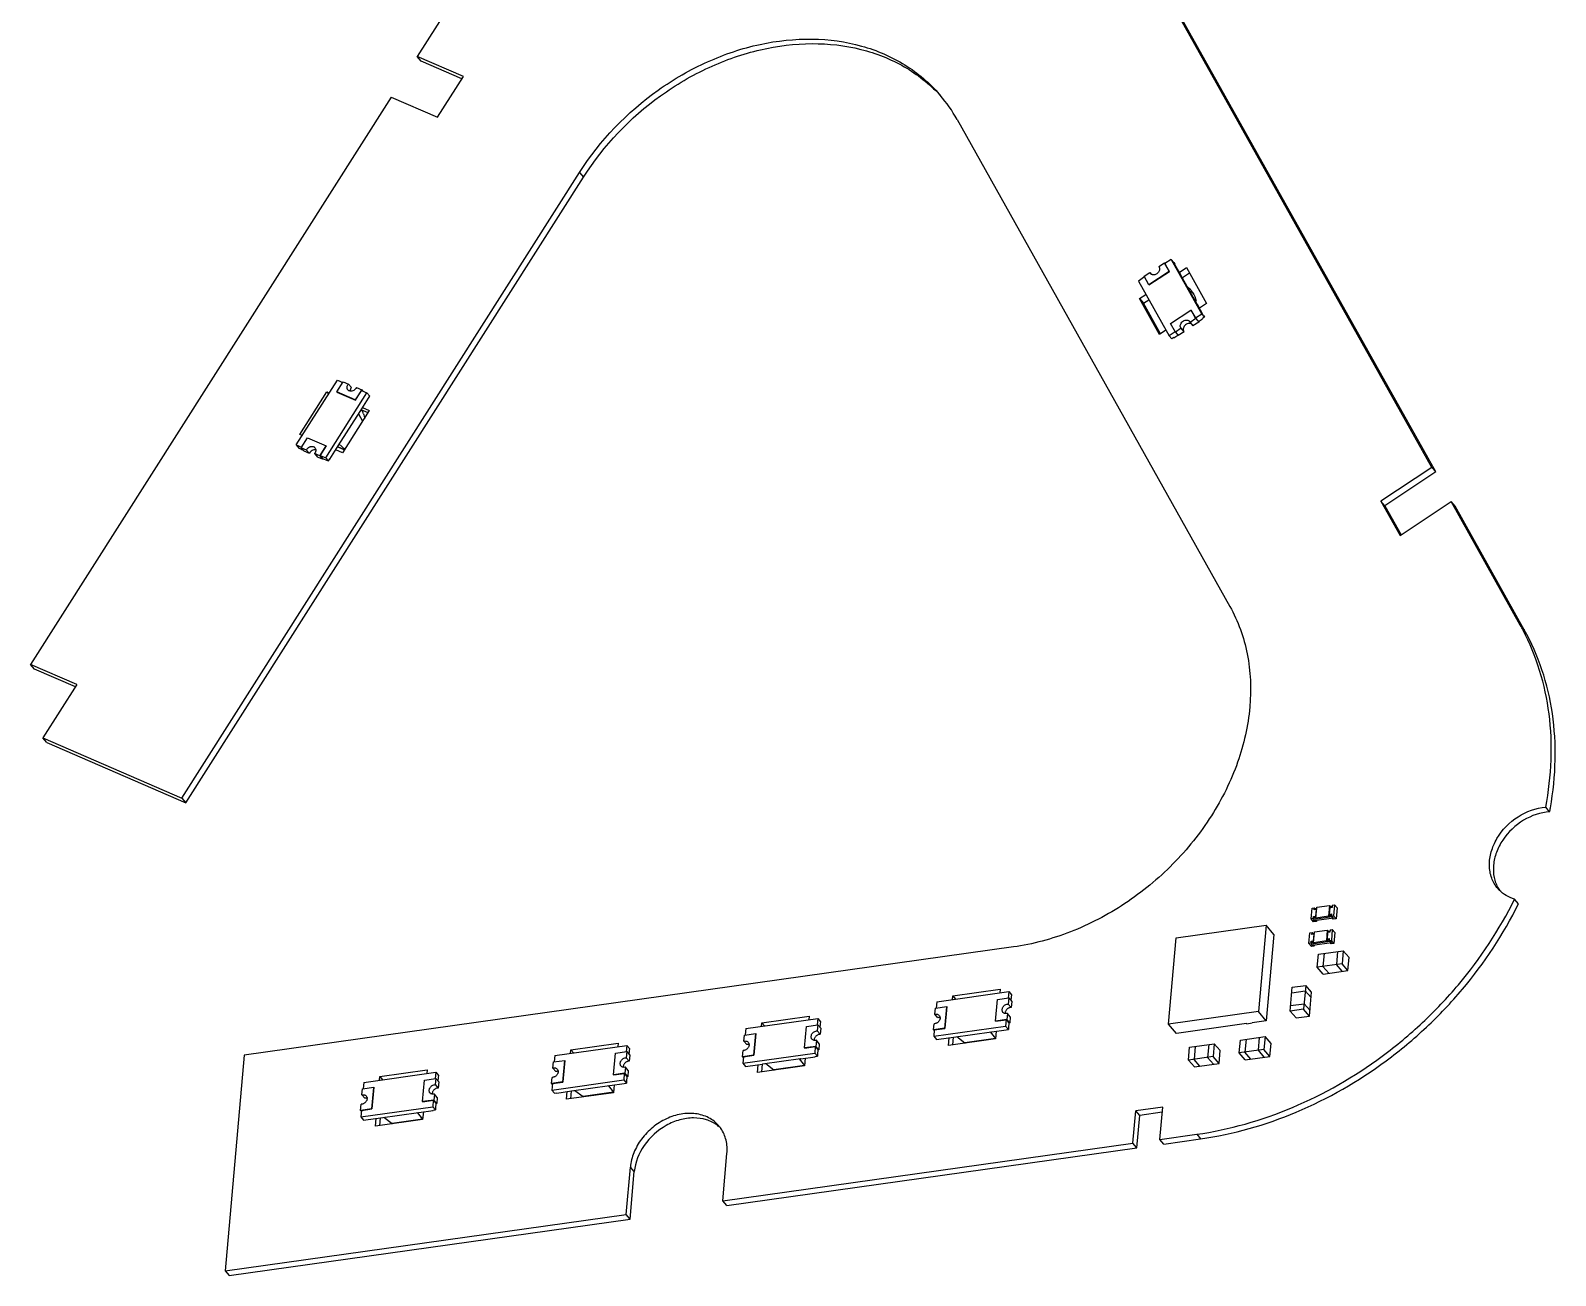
# Model space of a CAD drawing. Header units: millimetres. Extents: x 0 to 594, y 0 to 420.
# Drawn here: x 467.4 to 529.4, y 263.7 to 314.3 of the extents above; entities that cross this region are included whole.
import ezdxf

# ---------------------------------------------------------------- set-up
doc = ezdxf.new("R2010")
doc.units = ezdxf.units.MM
doc.header["$LTSCALE"] = 32.67
doc.layers.get('0').update_dxf_attribs({"linetype": 'CONTINUOUS'})
doc.layers.add('02___PRT_ALL_AXES', color=7, linetype='CONTINUOUS')

msp = doc.modelspace()

# ---------------------------------------------------------------- linework, layer by layer
at = {"color": 7, "linetype": 'CONTINUOUS'}
for p, q in [((489.206, 322.799), (483.109, 313.211)), ((524.356, 296.512), (513.451, 315.977)), ((524.516, 296.326), (513.611, 315.792)), ((483.269, 313.025), (483.109, 313.211)), ((484.989, 312.393), (483.109, 313.211)), ((484.932, 312.302), (483.269, 313.025)), ((483.942, 310.745), (484.989, 312.393)), ((482.062, 311.563), (467.397, 288.502)), ((482.062, 311.563), (483.942, 310.745)), ((505.057, 310.654), (516.144, 290.864)), ((473.545, 283.071), (489.714, 308.496)), ((473.705, 282.885), (489.874, 308.311)), ((489.714, 308.496), (489.874, 308.311)), ((513.753, 304.966), (513.504, 304.801)), ((513.753, 304.966), (513.865, 304.836)), ((513.753, 304.966), (514.999, 302.741)), ((512.658, 304.277), (512.892, 304.432)), ((513.683, 304.479), (512.853, 303.929)), ((512.857, 303.925), (513.687, 304.474)), ((512.892, 304.432), (512.957, 304.357)), ((513.254, 304.671), (513.488, 304.826)), ((513.488, 304.826), (513.508, 304.804)), ((513.488, 304.826), (513.683, 304.479)), ((513.687, 304.474), (513.504, 304.801)), ((513.683, 304.479), (513.687, 304.474)), ((513.865, 304.836), (513.904, 304.767)), ((513.908, 304.762), (513.904, 304.767)), ((514.161, 304.31), (513.908, 304.762)), ((514.08, 304.432), (514.382, 304.631)), ((514.214, 304.229), (514.501, 304.419)), ((514.382, 304.631), (515.195, 303.176)), ((512.673, 304.251), (512.425, 304.086)), ((512.425, 304.086), (513.671, 301.862)), ((512.853, 303.929), (512.658, 304.277)), ((512.853, 303.929), (512.857, 303.925)), ((514.157, 304.315), (514.161, 304.31)), ((514.157, 304.315), (514.819, 303.133)), ((514.161, 304.31), (514.16, 304.309)), ((512.473, 303.37), (512.731, 303.54)), ((512.473, 303.37), (512.633, 303.184)), ((513.286, 301.914), (512.473, 303.37)), ((512.633, 303.184), (512.85, 303.328)), ((513.329, 301.938), (512.633, 303.184)), ((514.819, 303.133), (514.823, 303.128)), ((515.076, 302.676), (514.823, 303.128)), ((515.195, 303.176), (514.914, 302.99)), ((513.733, 302.358), (514.563, 302.908)), ((514.758, 302.56), (514.524, 302.405)), ((514.563, 302.908), (514.567, 302.903)), ((514.563, 302.908), (514.758, 302.56)), ((514.75, 302.576), (514.567, 302.903)), ((514.999, 302.741), (514.75, 302.576)), ((514.75, 302.576), (514.866, 302.442)), ((514.758, 302.56), (514.878, 302.421)), ((514.866, 302.442), (515.032, 302.552)), ((514.999, 302.741), (515.111, 302.611)), ((515.111, 302.611), (515.028, 302.557)), ((515.032, 302.552), (515.028, 302.557)), ((515.072, 302.681), (515.076, 302.676)), ((515.072, 302.681), (515.111, 302.611)), ((513.546, 302.086), (513.286, 301.914)), ((513.919, 302.026), (513.671, 301.862)), ((513.671, 301.862), (513.783, 301.732)), ((513.928, 302.01), (513.733, 302.358)), ((513.87, 301.782), (514.032, 301.89)), ((514.162, 302.165), (513.928, 302.01)), ((513.928, 302.01), (514.048, 301.871)), ((514.282, 302.026), (514.048, 301.871)), ((514.282, 302.026), (514.162, 302.165)), ((514.524, 302.405), (514.644, 302.266)), ((514.878, 302.421), (514.644, 302.266)), ((514.866, 302.442), (514.878, 302.421)), ((513.866, 301.787), (513.783, 301.732)), ((513.866, 301.787), (513.87, 301.782)), ((478.193, 297.426), (479.869, 300.062)), ((479.869, 300.062), (480.089, 299.966)), ((478.342, 297.854), (479.436, 299.578)), ((479.396, 296.902), (481.072, 299.538)), ((479.436, 299.578), (479.534, 299.535)), ((479.436, 299.578), (479.508, 299.494)), ((479.844, 299.581), (480.106, 299.993)), ((480.596, 299.254), (479.844, 299.581)), ((479.844, 299.581), (479.848, 299.576)), ((479.848, 299.576), (480.6, 299.249)), ((480.106, 299.993), (480.318, 299.901)), ((480.318, 299.901), (480.438, 299.762)), ((480.858, 299.666), (480.596, 299.254)), ((480.6, 299.249), (480.846, 299.636)), ((480.646, 299.758), (480.858, 299.666)), ((480.846, 299.636), (481.072, 299.538)), ((480.858, 299.666), (480.906, 299.61)), ((481.072, 299.538), (481.184, 299.408)), ((481.132, 299.326), (481.184, 299.408)), ((479.901, 297.39), (480.791, 298.791)), ((481.167, 298.828), (480.073, 297.104)), ((480.596, 299.254), (480.6, 299.249)), ((480.795, 298.786), (480.79, 298.788)), ((480.791, 298.791), (480.795, 298.786)), ((480.795, 298.786), (481.136, 299.321)), ((480.828, 298.859), (481.109, 298.737)), ((480.897, 298.945), (481.167, 298.828)), ((481.136, 299.321), (481.132, 299.326)), ((480.724, 298.685), (480.891, 298.392)), ((478.438, 297.812), (478.342, 297.854)), ((478.399, 297.308), (478.661, 297.72)), ((478.661, 297.72), (479.413, 297.392)), ((478.193, 297.426), (478.305, 297.296)), ((478.193, 297.426), (478.413, 297.33)), ((478.305, 297.296), (478.38, 297.264)), ((478.38, 297.264), (478.384, 297.259)), ((478.384, 297.259), (478.475, 297.219)), ((478.399, 297.308), (478.519, 297.169)), ((478.611, 297.215), (478.399, 297.308)), ((478.731, 297.077), (478.519, 297.169)), ((478.731, 297.077), (478.611, 297.215)), ((478.939, 297.073), (479.059, 296.934)), ((479.151, 296.981), (478.939, 297.073)), ((479.271, 296.842), (479.059, 296.934)), ((479.413, 297.392), (479.151, 296.981)), ((479.151, 296.981), (479.271, 296.842)), ((479.17, 297.001), (479.417, 297.388)), ((479.286, 296.866), (479.17, 297.001)), ((479.17, 297.001), (479.396, 296.902)), ((479.396, 296.902), (479.508, 296.773)), ((479.413, 297.392), (479.417, 297.388)), ((479.564, 296.85), (479.905, 297.386)), ((480.073, 297.104), (479.801, 297.222)), ((479.882, 297.35), (480.154, 297.232)), ((480.155, 297.233), (479.883, 297.351)), ((479.901, 297.39), (479.905, 297.386)), ((479.946, 297.461), (480.166, 297.25)), ((479.286, 296.866), (479.271, 296.842)), ((479.286, 296.866), (479.437, 296.801)), ((479.437, 296.801), (479.433, 296.805)), ((479.433, 296.805), (479.508, 296.773)), ((479.508, 296.773), (479.56, 296.855)), ((479.56, 296.855), (479.564, 296.85)), ((524.356, 296.512), (522.282, 295.137)), ((524.516, 296.326), (522.442, 294.952)), ((524.516, 296.326), (524.356, 296.512)), ((522.442, 294.952), (522.282, 295.137)), ((522.282, 295.137), (523.061, 293.747)), ((523.061, 293.747), (525.135, 295.121)), ((525.295, 294.936), (525.135, 295.121)), ((527.949, 290.099), (525.135, 295.121)), ((522.442, 294.952), (523.104, 293.771)), ((528.109, 289.914), (525.295, 294.936)), ((527.949, 290.099), (528.109, 289.914)), ((467.557, 288.317), (467.397, 288.502)), ((469.277, 287.684), (467.397, 288.502)), ((469.22, 287.593), (467.557, 288.317)), ((469.277, 287.684), (467.899, 285.517)), ((467.899, 285.517), (473.545, 283.071)), ((468.059, 285.332), (467.899, 285.517)), ((468.059, 285.332), (473.705, 282.885)), ((473.545, 283.071), (473.705, 282.885)), ((529.141, 282.519), (528.981, 282.704)), ((527.875, 278.782), (527.715, 278.967)), ((519.445, 278.165), (519.484, 278.605)), ((519.484, 278.605), (519.575, 278.618)), ((519.567, 278.53), (519.575, 278.618)), ((519.659, 278.543), (519.567, 278.53)), ((519.575, 278.618), (519.605, 278.583)), ((519.601, 278.535), (519.605, 278.583)), ((519.605, 278.582), (519.672, 278.591)), ((519.635, 278.278), (519.659, 278.543)), ((519.637, 278.201), (519.676, 278.638)), ((519.659, 278.543), (519.667, 278.533)), ((519.676, 278.638), (520.193, 278.71)), ((520.193, 278.71), (520.154, 278.274)), ((520.206, 278.62), (520.183, 278.355)), ((520.183, 278.355), (520.274, 278.368)), ((520.183, 278.355), (520.213, 278.32)), ((520.193, 278.71), (520.244, 278.671)), ((520.213, 278.321), (520.205, 278.234)), ((520.298, 278.633), (520.206, 278.62)), ((520.213, 278.32), (520.271, 278.328)), ((520.244, 278.671), (520.239, 278.625)), ((520.243, 278.671), (520.302, 278.68)), ((520.274, 278.368), (520.267, 278.28)), ((520.306, 278.721), (520.298, 278.633)), ((520.306, 278.721), (520.397, 278.733)), ((520.397, 278.733), (520.358, 278.293)), ((520.397, 278.733), (520.501, 278.613)), ((520.501, 278.613), (520.462, 278.173)), ((513.963, 277.391), (517.616, 277.905)), ((517.616, 277.905), (517.306, 274.397)), ((517.936, 277.535), (517.616, 277.905)), ((519.536, 278.178), (519.445, 278.165)), ((519.549, 278.044), (519.445, 278.165)), ((519.536, 278.178), (519.544, 278.265)), ((519.536, 278.178), (519.566, 278.142)), ((519.544, 278.265), (519.635, 278.278)), ((519.544, 278.265), (519.574, 278.23)), ((519.545, 278.139), (519.566, 278.142)), ((519.588, 278.089), (519.545, 278.139)), ((519.588, 278.09), (519.545, 278.139)), ((519.663, 278.06), (519.549, 278.044)), ((519.566, 278.142), (519.574, 278.23)), ((520.296, 278.246), (519.567, 278.143)), ((519.574, 278.23), (519.641, 278.239)), ((519.587, 277.635), (520.104, 277.708)), ((520.361, 278.199), (519.588, 278.09)), ((519.632, 278.096), (519.588, 278.089)), ((519.588, 278.09), (519.588, 278.089)), ((519.663, 278.06), (519.632, 278.096)), ((519.633, 278.096), (519.632, 278.096)), ((519.635, 278.278), (519.643, 278.269)), ((520.154, 278.274), (519.637, 278.201)), ((519.637, 278.201), (519.659, 278.157)), ((520.205, 278.234), (519.659, 278.157)), ((519.666, 278.101), (519.663, 278.06)), ((520.104, 277.708), (520.066, 277.271)), ((520.104, 277.708), (520.155, 277.668)), ((520.205, 278.234), (520.154, 278.274)), ((520.217, 277.718), (520.209, 277.631)), ((520.217, 277.718), (520.308, 277.731)), ((520.358, 278.293), (520.267, 278.28)), ((520.267, 278.28), (520.297, 278.245)), ((520.308, 277.731), (520.269, 277.291)), ((520.319, 278.248), (520.297, 278.245)), ((520.308, 277.731), (520.412, 277.611)), ((520.362, 278.198), (520.317, 278.192)), ((520.317, 278.192), (520.317, 278.193)), ((520.348, 278.157), (520.317, 278.192)), ((520.362, 278.198), (520.319, 278.248)), ((520.462, 278.173), (520.348, 278.157)), ((520.462, 278.173), (520.358, 278.293)), ((513.653, 273.884), (513.963, 277.391)), ((517.936, 277.535), (517.626, 274.027)), ((519.356, 277.162), (519.395, 277.603)), ((519.447, 277.175), (519.356, 277.162)), ((519.46, 277.042), (519.356, 277.162)), ((519.395, 277.603), (519.486, 277.616)), ((519.447, 277.175), (519.455, 277.263)), ((519.447, 277.175), (519.478, 277.14)), ((519.455, 277.263), (519.547, 277.276)), ((519.455, 277.263), (519.486, 277.228)), ((519.456, 277.137), (519.478, 277.14)), ((519.499, 277.087), (519.456, 277.137)), ((519.499, 277.088), (519.457, 277.137)), ((520.208, 277.244), (519.478, 277.141)), ((519.478, 277.14), (519.486, 277.228)), ((519.479, 277.528), (519.486, 277.616)), ((519.57, 277.541), (519.479, 277.528)), ((519.486, 277.616), (519.517, 277.58)), ((519.486, 277.228), (519.552, 277.237)), ((520.273, 277.197), (519.499, 277.088)), ((519.544, 277.093), (519.499, 277.087)), ((519.499, 277.088), (519.499, 277.087)), ((519.513, 277.533), (519.517, 277.58)), ((519.517, 277.579), (519.583, 277.589)), ((519.544, 277.094), (519.544, 277.093)), ((519.574, 277.058), (519.544, 277.093)), ((519.547, 277.276), (519.57, 277.541)), ((519.547, 277.276), (519.555, 277.266)), ((519.549, 277.199), (519.587, 277.635)), ((520.066, 277.271), (519.549, 277.199)), ((519.549, 277.199), (519.57, 277.155)), ((519.57, 277.541), (519.578, 277.531)), ((520.116, 277.232), (519.57, 277.155)), ((519.578, 277.099), (519.574, 277.058)), ((520.116, 277.232), (520.066, 277.271)), ((520.118, 277.618), (520.094, 277.353)), ((520.094, 277.353), (520.186, 277.366)), ((520.094, 277.353), (520.125, 277.318)), ((520.124, 277.319), (520.116, 277.232)), ((520.209, 277.631), (520.118, 277.618)), ((520.125, 277.318), (520.182, 277.326)), ((520.155, 277.668), (520.151, 277.622)), ((520.154, 277.669), (520.213, 277.677)), ((520.186, 277.366), (520.178, 277.278)), ((520.269, 277.291), (520.178, 277.278)), ((520.178, 277.278), (520.208, 277.243)), ((520.23, 277.246), (520.208, 277.243)), ((520.274, 277.196), (520.229, 277.19)), ((520.259, 277.154), (520.229, 277.19)), ((520.229, 277.19), (520.229, 277.19)), ((520.274, 277.196), (520.23, 277.246)), ((520.373, 277.17), (520.259, 277.154)), ((520.373, 277.17), (520.269, 277.291)), ((520.412, 277.611), (520.373, 277.17)), ((507.345, 277.026), (476.082, 272.63)), ((519.574, 277.058), (519.46, 277.042)), ((519.698, 276.204), (519.745, 276.73)), ((519.745, 276.73), (520.75, 276.871)), ((519.973, 276.762), (519.927, 276.236)), ((520.521, 276.839), (520.475, 276.313)), ((520.75, 276.871), (520.703, 276.345)), ((520.99, 276.593), (520.75, 276.871)), ((520.943, 276.067), (520.99, 276.593)), ((520.703, 276.345), (519.698, 276.204)), ((519.938, 275.926), (519.698, 276.204)), ((520.167, 275.958), (519.927, 276.236)), ((519.938, 275.926), (520.943, 276.067)), ((520.715, 276.035), (520.475, 276.313)), ((520.943, 276.067), (520.703, 276.345)), ((504.233, 274.798), (507.155, 275.209)), ((504.884, 275.034), (506.802, 275.304)), ((506.802, 275.304), (506.789, 275.157)), ((507.155, 275.209), (507.133, 274.951)), ((507.155, 275.209), (507.267, 275.079)), ((518.594, 274.42), (518.679, 275.385)), ((518.66, 275.166), (519.208, 275.243)), ((518.679, 275.385), (519.227, 275.462)), ((519.227, 275.462), (519.142, 274.497)), ((519.448, 274.965), (519.208, 275.243)), ((519.467, 275.184), (519.227, 275.462)), ((504.178, 274.536), (504.635, 274.6)), ((504.233, 274.798), (504.21, 274.54)), ((504.635, 274.6), (504.558, 273.723)), ((504.562, 273.718), (504.639, 274.595)), ((504.635, 274.6), (504.639, 274.595)), ((504.871, 274.888), (504.884, 275.034)), ((504.884, 275.034), (504.996, 274.905)), ((506.621, 274.013), (506.699, 274.89)), ((506.699, 274.89), (507.156, 274.954)), ((507.156, 274.954), (507.134, 274.707)), ((507.134, 274.707), (507.254, 274.568)), ((507.156, 274.954), (507.276, 274.815)), ((507.251, 274.844), (507.264, 274.987)), ((507.276, 274.815), (507.254, 274.568)), ((507.267, 275.079), (507.26, 274.992)), ((507.264, 274.987), (507.26, 274.992)), ((518.613, 274.64), (519.161, 274.717)), ((519.401, 274.439), (519.161, 274.717)), ((519.382, 274.219), (519.467, 275.184)), ((496.471, 273.706), (499.393, 274.117)), ((497.122, 273.943), (499.039, 274.212)), ((499.039, 274.212), (499.026, 274.066)), ((499.393, 274.117), (499.37, 273.86)), ((499.393, 274.117), (499.505, 273.988)), ((499.505, 273.988), (499.497, 273.9)), ((504.157, 274.288), (504.178, 274.536)), ((504.277, 274.149), (504.157, 274.288)), ((507.078, 274.077), (506.621, 274.013)), ((506.621, 274.013), (506.625, 274.009)), ((506.625, 274.009), (507.055, 274.069)), ((507.055, 274.069), (507.031, 273.806)), ((507.171, 273.935), (507.055, 274.069)), ((507.1, 274.325), (507.078, 274.077)), ((507.078, 274.077), (507.198, 273.938)), ((507.22, 274.186), (507.1, 274.325)), ((507.22, 274.186), (507.198, 273.938)), ((517.306, 274.397), (513.653, 273.884)), ((517.626, 274.027), (517.056, 273.947)), ((517.626, 274.027), (517.306, 274.397)), ((519.142, 274.497), (518.594, 274.42)), ((518.834, 274.142), (518.594, 274.42)), ((518.834, 274.142), (519.382, 274.219)), ((519.382, 274.219), (519.142, 274.497)), ((496.394, 273.197), (496.416, 273.444)), ((496.416, 273.444), (496.872, 273.508)), ((496.471, 273.706), (496.448, 273.449)), ((496.872, 273.508), (496.795, 272.631)), ((496.799, 272.627), (496.876, 273.504)), ((496.872, 273.508), (496.876, 273.504)), ((497.109, 273.796), (497.122, 273.943)), ((497.122, 273.943), (497.233, 273.814)), ((498.859, 272.922), (498.936, 273.799)), ((498.936, 273.799), (499.393, 273.863)), ((499.393, 273.863), (499.371, 273.615)), ((499.371, 273.615), (499.491, 273.476)), ((499.393, 273.863), (499.513, 273.724)), ((499.488, 273.752), (499.501, 273.895)), ((499.513, 273.724), (499.491, 273.476)), ((499.501, 273.895), (499.497, 273.9)), ((504.101, 273.659), (504.123, 273.906)), ((504.558, 273.723), (504.101, 273.659)), ((504.101, 273.659), (504.129, 273.626)), ((504.109, 273.395), (507.031, 273.806)), ((504.132, 273.658), (504.109, 273.395)), ((504.109, 273.395), (504.221, 273.265)), ((504.132, 273.658), (504.562, 273.718)), ((504.316, 273.273), (504.91, 273.357)), ((504.558, 273.723), (504.562, 273.718)), ((504.884, 273.043), (504.912, 273.357)), ((504.906, 273.362), (506.459, 273.58)), ((504.906, 273.362), (504.91, 273.357)), ((504.91, 273.362), (504.91, 273.357)), ((505.049, 273.382), (505.378, 273.128)), ((506.403, 273.572), (506.624, 273.303)), ((506.459, 273.58), (506.463, 273.575)), ((506.463, 273.575), (507.056, 273.659)), ((506.651, 273.602), (506.624, 273.287)), ((507.031, 273.806), (507.143, 273.676)), ((507.052, 273.663), (507.143, 273.676)), ((507.056, 273.659), (507.052, 273.663)), ((507.151, 273.764), (507.143, 273.676)), ((507.151, 273.764), (507.155, 273.759)), ((507.155, 273.759), (507.171, 273.935)), ((507.198, 273.938), (507.171, 273.935)), ((513.973, 273.513), (513.653, 273.884)), ((516.82, 273.913), (513.973, 273.513)), ((516.572, 273.243), (517.577, 273.384)), ((516.82, 273.913), (516.827, 273.905)), ((516.827, 273.905), (517.055, 273.937)), ((517.048, 273.946), (517.055, 273.937)), ((517.055, 273.937), (517.056, 273.947)), ((517.302, 272.826), (517.348, 273.352)), ((517.577, 273.384), (517.53, 272.858)), ((517.817, 273.106), (517.577, 273.384)), ((488.708, 272.615), (491.63, 273.026)), ((489.346, 272.705), (489.359, 272.851)), ((489.359, 272.851), (491.277, 273.121)), ((489.359, 272.851), (489.47, 272.722)), ((491.174, 272.707), (491.63, 272.771)), ((491.277, 273.121), (491.264, 272.974)), ((491.63, 273.026), (491.608, 272.768)), ((491.63, 272.771), (491.609, 272.524)), ((491.63, 273.026), (491.742, 272.896)), ((491.63, 272.771), (491.75, 272.632)), ((491.726, 272.661), (491.739, 272.804)), ((491.742, 272.896), (491.735, 272.808)), ((491.739, 272.804), (491.735, 272.808)), ((496.338, 272.567), (496.36, 272.815)), ((496.514, 273.058), (496.394, 273.197)), ((499.316, 272.986), (498.859, 272.922)), ((498.859, 272.922), (498.863, 272.917)), ((498.863, 272.917), (499.292, 272.977)), ((499.292, 272.977), (499.269, 272.714)), ((499.408, 272.843), (499.292, 272.977)), ((499.337, 273.233), (499.316, 272.986)), ((499.316, 272.986), (499.436, 272.847)), ((499.457, 273.094), (499.337, 273.233)), ((499.393, 272.668), (499.408, 272.843)), ((499.436, 272.847), (499.408, 272.843)), ((499.457, 273.094), (499.436, 272.847)), ((504.221, 273.265), (504.312, 273.278)), ((504.312, 273.278), (504.316, 273.273)), ((504.706, 273.017), (504.734, 273.332)), ((506.624, 273.287), (504.706, 273.017)), ((506.621, 273.303), (505.378, 273.128)), ((514.461, 272.427), (514.508, 272.953)), ((514.508, 272.953), (515.512, 273.094)), ((514.736, 272.985), (514.689, 272.459)), ((515.284, 273.062), (515.237, 272.536)), ((515.512, 273.094), (515.466, 272.568)), ((515.752, 272.816), (515.512, 273.094)), ((515.706, 272.29), (515.752, 272.816)), ((516.526, 272.717), (516.572, 273.243)), ((517.53, 272.858), (516.526, 272.717)), ((516.8, 273.275), (516.754, 272.749)), ((516.994, 272.471), (516.754, 272.749)), ((517.542, 272.548), (517.302, 272.826)), ((517.77, 272.58), (517.53, 272.858)), ((517.77, 272.58), (517.817, 273.106)), ((476.082, 272.63), (475.306, 263.86)), ((488.631, 272.105), (488.653, 272.353)), ((488.751, 271.966), (488.631, 272.105)), ((488.653, 272.353), (489.11, 272.417)), ((488.708, 272.615), (488.685, 272.357)), ((489.11, 272.417), (489.032, 271.54)), ((489.036, 271.535), (489.114, 272.412)), ((489.11, 272.417), (489.114, 272.412)), ((491.096, 271.83), (491.174, 272.707)), ((491.575, 272.142), (491.553, 271.894)), ((491.695, 272.003), (491.575, 272.142)), ((491.609, 272.524), (491.729, 272.385)), ((491.75, 272.632), (491.729, 272.385)), ((496.795, 272.631), (496.338, 272.567)), ((496.338, 272.567), (496.367, 272.534)), ((496.346, 272.303), (499.269, 272.714)), ((496.37, 272.566), (496.346, 272.303)), ((496.346, 272.303), (496.458, 272.174)), ((496.37, 272.566), (496.799, 272.627)), ((496.458, 272.174), (496.55, 272.187)), ((496.55, 272.187), (496.554, 272.182)), ((496.554, 272.182), (497.147, 272.265)), ((496.795, 272.631), (496.799, 272.627)), ((496.943, 271.926), (496.971, 272.241)), ((498.861, 272.196), (496.943, 271.926)), ((497.122, 271.951), (497.15, 272.265)), ((497.143, 272.27), (498.696, 272.488)), ((497.143, 272.27), (497.147, 272.265)), ((497.148, 272.271), (497.147, 272.265)), ((497.286, 272.29), (497.615, 272.036)), ((498.859, 272.211), (497.615, 272.036)), ((498.64, 272.48), (498.862, 272.211)), ((498.696, 272.488), (498.7, 272.484)), ((498.7, 272.484), (499.294, 272.567)), ((498.889, 272.51), (498.861, 272.196)), ((499.269, 272.714), (499.381, 272.585)), ((499.29, 272.572), (499.381, 272.585)), ((499.294, 272.567), (499.29, 272.572)), ((499.389, 272.672), (499.381, 272.585)), ((499.389, 272.672), (499.393, 272.668)), ((515.466, 272.568), (514.461, 272.427)), ((514.701, 272.149), (514.461, 272.427)), ((514.929, 272.181), (514.689, 272.459)), ((514.701, 272.149), (515.706, 272.29)), ((515.477, 272.258), (515.237, 272.536)), ((515.706, 272.29), (515.466, 272.568)), ((516.766, 272.439), (516.526, 272.717)), ((516.766, 272.439), (517.77, 272.58)), ((480.945, 271.523), (480.923, 271.265)), ((480.945, 271.523), (483.868, 271.934)), ((481.583, 271.613), (481.596, 271.76)), ((481.596, 271.76), (483.514, 272.029)), ((481.596, 271.76), (481.708, 271.631)), ((483.334, 270.739), (483.411, 271.615)), ((483.411, 271.615), (483.868, 271.68)), ((483.514, 272.029), (483.501, 271.883)), ((483.868, 271.934), (483.845, 271.676)), ((483.868, 271.68), (483.846, 271.432)), ((483.868, 271.934), (483.98, 271.805)), ((483.868, 271.68), (483.988, 271.541)), ((483.963, 271.569), (483.976, 271.712)), ((483.988, 271.541), (483.966, 271.293)), ((483.98, 271.805), (483.972, 271.717)), ((483.976, 271.712), (483.972, 271.717)), ((488.576, 271.476), (488.598, 271.723)), ((489.032, 271.54), (488.576, 271.476)), ((488.584, 271.212), (491.506, 271.623)), ((488.607, 271.475), (489.036, 271.535)), ((489.032, 271.54), (489.036, 271.535)), ((491.553, 271.894), (491.096, 271.83)), ((491.096, 271.83), (491.1, 271.825)), ((491.1, 271.825), (491.53, 271.886)), ((491.53, 271.886), (491.506, 271.623)), ((491.506, 271.623), (491.618, 271.493)), ((491.527, 271.48), (491.618, 271.493)), ((491.646, 271.751), (491.53, 271.886)), ((491.553, 271.894), (491.673, 271.755)), ((491.626, 271.581), (491.618, 271.493)), ((491.626, 271.581), (491.63, 271.576)), ((491.63, 271.576), (491.646, 271.751)), ((491.673, 271.755), (491.646, 271.751)), ((491.695, 272.003), (491.673, 271.755)), ((480.869, 271.014), (480.891, 271.261)), ((480.989, 270.875), (480.869, 271.014)), ((480.891, 271.261), (481.347, 271.325)), ((481.347, 271.325), (481.27, 270.448)), ((481.274, 270.444), (481.351, 271.321)), ((481.347, 271.325), (481.351, 271.321)), ((483.812, 271.05), (483.79, 270.803)), ((483.932, 270.911), (483.812, 271.05)), ((483.846, 271.432), (483.966, 271.293)), ((483.932, 270.911), (483.91, 270.664)), ((488.576, 271.476), (488.604, 271.443)), ((488.607, 271.475), (488.584, 271.212)), ((488.584, 271.212), (488.696, 271.082)), ((488.696, 271.082), (488.787, 271.095)), ((488.787, 271.095), (488.791, 271.09)), ((488.791, 271.09), (489.385, 271.174)), ((489.181, 270.834), (489.208, 271.149)), ((491.098, 271.104), (489.181, 270.834)), ((489.359, 270.859), (489.387, 271.174)), ((489.381, 271.178), (490.933, 271.397)), ((489.381, 271.178), (489.385, 271.174)), ((489.385, 271.179), (489.385, 271.174)), ((489.524, 271.198), (489.853, 270.945)), ((491.096, 271.119), (489.853, 270.945)), ((490.878, 271.389), (491.099, 271.12)), ((490.933, 271.397), (490.937, 271.392)), ((490.937, 271.392), (491.531, 271.476)), ((491.126, 271.419), (491.098, 271.104)), ((491.531, 271.476), (491.527, 271.48)), ((480.813, 270.384), (480.835, 270.631)), ((481.27, 270.448), (480.813, 270.384)), ((480.813, 270.384), (480.842, 270.351)), ((480.821, 270.12), (483.744, 270.531)), ((480.845, 270.383), (480.821, 270.12)), ((480.845, 270.383), (481.274, 270.444)), ((481.27, 270.448), (481.274, 270.444)), ((481.618, 270.087), (483.171, 270.305)), ((483.115, 270.297), (483.336, 270.028)), ((483.171, 270.305), (483.175, 270.301)), ((483.175, 270.301), (483.768, 270.384)), ((483.79, 270.803), (483.334, 270.739)), ((483.334, 270.739), (483.338, 270.734)), ((483.364, 270.327), (483.336, 270.012)), ((483.338, 270.734), (483.767, 270.794)), ((483.767, 270.794), (483.744, 270.531)), ((483.744, 270.531), (483.856, 270.401)), ((483.764, 270.389), (483.856, 270.401)), ((483.768, 270.384), (483.764, 270.389)), ((483.883, 270.66), (483.767, 270.794)), ((483.79, 270.803), (483.91, 270.664)), ((483.863, 270.489), (483.856, 270.401)), ((483.863, 270.489), (483.867, 270.485)), ((483.867, 270.485), (483.883, 270.66)), ((483.91, 270.664), (483.883, 270.66)), ((512.201, 269.049), (512.318, 270.364)), ((513.414, 270.518), (512.318, 270.364)), ((512.478, 270.179), (512.318, 270.364)), ((513.395, 270.308), (512.478, 270.179)), ((513.297, 269.203), (513.414, 270.518)), ((480.821, 270.12), (480.933, 269.991)), ((480.933, 269.991), (481.025, 270.003)), ((481.025, 270.003), (481.029, 269.999)), ((481.029, 269.999), (481.622, 270.082)), ((481.418, 269.743), (481.446, 270.057)), ((483.336, 270.012), (481.418, 269.743)), ((481.597, 269.768), (481.624, 270.082)), ((481.618, 270.087), (481.622, 270.082)), ((481.623, 270.087), (481.622, 270.082)), ((481.761, 270.107), (482.09, 269.853)), ((483.334, 270.028), (482.09, 269.853)), ((512.361, 268.863), (512.478, 270.179)), ((495.535, 266.705), (512.201, 269.049)), ((512.361, 268.863), (512.201, 269.049)), ((513.297, 269.203), (514.795, 269.413)), ((513.457, 269.017), (513.297, 269.203)), ((513.457, 269.017), (514.955, 269.228)), ((514.795, 269.413), (514.955, 269.228)), ((495.535, 266.705), (495.705, 268.634)), ((495.695, 266.52), (512.361, 268.863)), ((491.608, 266.153), (491.778, 268.082)), ((491.768, 265.967), (491.938, 267.897)), ((491.938, 267.897), (491.778, 268.082)), ((495.695, 266.52), (495.535, 266.705)), ((475.306, 263.86), (491.608, 266.153)), ((475.466, 263.675), (491.768, 265.967)), ((491.768, 265.967), (491.608, 266.153)), ((475.306, 263.86), (475.466, 263.675))]:
    msp.add_line(p, q, dxfattribs=at)
for centre, radius, start, end in [((499.756, 307.696), 6.07, 40.44704, 40.81401), ((499.71, 307.659), 6.128, 29.25181, 40.42452), ((515.088, 302.583), 0.0645, 204.22661, 209.24274), ((515.144, 302.573), 0.124, 123.52601, 124.09719), ((479.536, 296.738), 0.117, 146.227, 147.54575), ((479.536, 296.784), 0.0726, 70.49642, 71.34874), ((479.536, 296.786), 0.0706, 66.5031, 70.51074), ((519.852, 285.563), 9.281, 27.82742, 29.25828), ((516.053, 285.015), 13.324, 349.20199, 349.92801), ((528.056, 280.279), 1.348, 220.79537, 224.46924), ((528.225, 280.099), 1.359, 210.70496, 214.01286), ((504.188, 274.145), 0.18, 354.87497, 2.58852), ((507.143, 273.651), 0.0877, 171.43397, 174.93197), ((507.169, 273.66), 0.1, 98.01353, 100.62159), ((496.426, 273.054), 0.18, 354.87497, 2.58852), ((499.381, 272.559), 0.0877, 171.43397, 174.93197), ((499.407, 272.569), 0.1, 98.01353, 100.62159), ((488.663, 271.962), 0.18, 354.87497, 2.58852), ((491.644, 271.477), 0.1, 98.01353, 100.62159), ((480.901, 270.871), 0.18, 354.87497, 2.58852), ((491.618, 271.468), 0.0877, 171.43397, 174.93197), ((483.856, 270.376), 0.0877, 171.43397, 174.93197), ((483.881, 270.385), 0.1, 98.01353, 100.62159), ((494.498, 268.686), 1.363, 44.90177, 53.26543), ((494.347, 268.88), 1.351, 34.46747, 40.80257)]:
    msp.add_arc(centre, radius, start, end, dxfattribs=at)
for points, knots in [([(489.714, 308.496), (490.542, 309.799), (492.199, 311.523), (494.866, 313.055), (496.997, 313.771), (499.137, 314.002), (501.167, 313.731), (502.968, 312.961), (503.945, 312.131), (504.35, 311.663)], [0, 0, 0, 0, 0.27046, 0.405598, 0.53657, 0.661431, 0.779452, 0.891488, 1, 1, 1, 1]), ([(489.874, 308.311), (490.689, 309.593), (492.312, 311.292), (494.925, 312.821), (497.018, 313.551), (499.125, 313.814), (501.136, 313.591), (502.935, 312.886), (503.93, 312.104), (504.347, 311.659)], [0, 0, 0, 0, 0.269845, 0.404785, 0.535753, 0.660816, 0.779169, 0.891491, 1, 1, 1, 1]), ([(512.918, 304.387), (512.913, 304.394), (512.903, 304.408), (512.895, 304.424), (512.892, 304.432)], [0, 0, 0, 0, 0.49698, 1, 1, 1, 1]), ([(512.956, 304.356), (512.949, 304.36), (512.936, 304.369), (512.924, 304.381), (512.918, 304.387)], [0, 0, 0, 0, 0.5029, 1, 1, 1, 1]), ([(513.171, 304.378), (513.154, 304.367), (513.118, 304.348), (513.061, 304.334), (513.006, 304.336), (512.971, 304.348), (512.956, 304.356)], [0, 0, 0, 0, 0.270235, 0.528901, 0.772004, 1, 1, 1, 1]), ([(513.254, 304.671), (513.262, 304.662), (513.275, 304.64), (513.286, 304.603), (513.288, 304.562), (513.277, 304.505), (513.242, 304.437), (513.196, 304.395), (513.171, 304.378)], [0, 0, 0, 0, 0.109483, 0.222058, 0.339755, 0.463502, 0.726238, 1, 1, 1, 1]), ([(514.162, 302.165), (514.155, 302.174), (514.143, 302.194), (514.132, 302.227), (514.128, 302.264), (514.134, 302.315), (514.161, 302.379), (514.217, 302.443), (514.288, 302.487), (514.355, 302.503), (514.407, 302.5), (514.442, 302.491), (514.473, 302.474), (514.49, 302.458), (514.498, 302.45)], [0, 0, 0, 0, 0.055302, 0.111941, 0.170813, 0.232422, 0.363166, 0.500895, 0.638387, 0.768532, 0.829799, 0.888364, 0.944783, 1, 1, 1, 1]), ([(514.58, 302.342), (514.57, 302.347), (514.55, 302.356), (514.517, 302.362), (514.482, 302.363), (514.434, 302.355), (514.375, 302.33), (514.315, 302.282), (514.27, 302.22), (514.251, 302.161), (514.249, 302.115), (514.253, 302.082), (514.264, 302.052), (514.276, 302.034), (514.282, 302.026)], [0, 0, 0, 0, 0.056517, 0.11519, 0.176359, 0.24003, 0.373122, 0.51016, 0.644908, 0.771971, 0.831989, 0.88962, 0.945373, 1, 1, 1, 1]), ([(514.498, 302.45), (514.503, 302.443), (514.513, 302.429), (514.521, 302.413), (514.524, 302.405)], [0, 0, 0, 0, 0.496985, 1, 1, 1, 1]), ([(480.3, 299.661), (480.294, 299.668), (480.282, 299.684), (480.271, 299.712), (480.265, 299.743), (480.264, 299.786), (480.279, 299.842), (480.303, 299.882), (480.318, 299.901)], [0, 0, 0, 0, 0.112508, 0.226852, 0.344583, 0.466762, 0.725005, 1, 1, 1, 1]), ([(480.386, 299.613), (480.369, 299.616), (480.337, 299.627), (480.311, 299.648), (480.3, 299.661)], [0, 0, 0, 0, 0.510421, 1, 1, 1, 1]), ([(480.438, 299.762), (480.421, 299.74), (480.393, 299.693), (480.384, 299.638), (480.385, 299.613)], [0, 0, 0, 0, 0.519649, 1, 1, 1, 1]), ([(480.646, 299.758), (480.634, 299.734), (480.602, 299.688), (480.537, 299.638), (480.463, 299.609), (480.41, 299.608), (480.386, 299.613)], [0, 0, 0, 0, 0.255792, 0.515972, 0.767212, 1, 1, 1, 1]), ([(478.611, 297.215), (478.624, 297.243), (478.662, 297.294), (478.726, 297.338), (478.783, 297.358), (478.826, 297.365), (478.868, 297.363), (478.894, 297.355), (478.906, 297.35)], [0, 0, 0, 0, 0.2596, 0.522208, 0.649755, 0.772252, 0.888923, 1, 1, 1, 1]), ([(478.991, 297.222), (478.967, 297.226), (478.914, 297.225), (478.84, 297.197), (478.775, 297.146), (478.743, 297.101), (478.731, 297.077)], [0, 0, 0, 0, 0.232792, 0.48403, 0.744208, 1, 1, 1, 1]), ([(478.906, 297.35), (478.916, 297.346), (478.934, 297.335), (478.95, 297.321), (478.957, 297.313)], [0, 0, 0, 0, 0.504626, 1, 1, 1, 1]), ([(478.992, 297.222), (478.993, 297.196), (478.984, 297.142), (478.956, 297.095), (478.939, 297.073)], [0, 0, 0, 0, 0.480354, 1, 1, 1, 1]), ([(478.957, 297.313), (478.967, 297.3), (478.985, 297.271), (478.991, 297.238), (478.992, 297.222)], [0, 0, 0, 0, 0.489736, 1, 1, 1, 1]), ([(516.144, 290.864), (516.478, 290.267), (516.961, 288.919), (517.05, 286.722), (516.532, 284.462), (515.452, 282.286), (513.885, 280.331), (511.934, 278.723), (509.727, 277.566), (508.136, 277.137), (507.345, 277.026)], [0, 0, 0, 0, 0.108757, 0.223347, 0.34518, 0.473634, 0.606528, 0.740742, 0.872882, 1, 1, 1, 1]), ([(528.981, 282.704), (529.102, 283.338), (529.25, 284.605), (529.172, 286.484), (528.791, 288.267), (528.334, 289.375), (528.06, 289.895)], [0, 0, 0, 0, 0.262516, 0.51588, 0.761067, 1, 1, 1, 1]), ([(529.172, 282.685), (529.285, 283.326), (529.417, 284.605), (529.306, 286.498), (528.886, 288.289), (528.399, 289.396), (528.109, 289.914)], [0, 0, 0, 0, 0.262533, 0.515799, 0.760952, 1, 1, 1, 1]), ([(527.035, 279.398), (526.927, 279.524), (526.753, 279.825), (526.664, 280.351), (526.745, 280.909), (527.067, 281.642), (527.792, 282.388), (528.586, 282.678), (528.981, 282.704)], [0, 0, 0, 0, 0.10841, 0.221792, 0.343001, 0.472063, 0.740988, 1, 1, 1, 1]), ([(529.141, 282.519), (528.77, 282.494), (528.022, 282.235), (527.314, 281.561), (526.963, 280.887), (526.837, 280.363), (526.858, 279.853), (526.976, 279.542), (527.057, 279.405)], [0, 0, 0, 0, 0.256168, 0.52336, 0.652988, 0.775753, 0.890906, 1, 1, 1, 1]), ([(514.795, 269.413), (516.127, 269.601), (518.803, 270.367), (521.827, 272.109), (523.997, 273.919), (525.932, 275.955), (527.104, 277.723), (527.715, 278.967)], [0, 0, 0, 0, 0.242395, 0.494829, 0.622768, 0.75034, 1, 1, 1, 1]), ([(527.715, 278.967), (527.597, 279.002), (527.372, 279.099), (527.178, 279.249), (527.094, 279.335)], [0, 0, 0, 0, 0.507186, 1, 1, 1, 1]), ([(514.955, 269.228), (516.287, 269.415), (518.963, 270.182), (521.987, 271.923), (524.157, 273.733), (526.092, 275.77), (527.264, 277.538), (527.875, 278.782)], [0, 0, 0, 0, 0.242395, 0.494829, 0.622768, 0.75034, 1, 1, 1, 1]), ([(506.923, 274.368), (506.917, 274.375), (506.907, 274.389), (506.892, 274.422), (506.885, 274.469), (506.894, 274.527), (506.921, 274.584), (506.962, 274.634), (507.014, 274.674), (507.072, 274.7), (507.114, 274.707), (507.134, 274.707)], [0, 0, 0, 0, 0.053907, 0.108515, 0.221728, 0.342999, 0.47218, 0.606615, 0.742189, 0.874491, 1, 1, 1, 1]), ([(504.368, 274.129), (504.367, 274.115), (504.361, 274.087), (504.344, 274.046), (504.319, 274.007), (504.287, 273.973), (504.25, 273.945), (504.209, 273.923), (504.166, 273.91), (504.137, 273.906), (504.123, 273.906)], [0, 0, 0, 0, 0.117577, 0.24061, 0.367919, 0.497707, 0.627838, 0.756131, 0.880652, 1, 1, 1, 1]), ([(504.157, 274.288), (504.173, 274.293), (504.207, 274.298), (504.256, 274.293), (504.3, 274.276), (504.324, 274.256), (504.334, 274.245)], [0, 0, 0, 0, 0.270717, 0.525931, 0.767171, 1, 1, 1, 1]), ([(504.368, 274.154), (504.353, 274.157), (504.322, 274.159), (504.292, 274.153), (504.277, 274.149)], [0, 0, 0, 0, 0.486781, 1, 1, 1, 1]), ([(504.334, 274.245), (504.344, 274.233), (504.361, 274.204), (504.368, 274.17), (504.369, 274.154)], [0, 0, 0, 0, 0.489643, 1, 1, 1, 1]), ([(507.009, 274.32), (506.992, 274.323), (506.96, 274.335), (506.934, 274.356), (506.923, 274.368)], [0, 0, 0, 0, 0.510422, 1, 1, 1, 1]), ([(507.254, 274.568), (507.238, 274.568), (507.207, 274.564), (507.161, 274.548), (507.118, 274.524), (507.079, 274.491), (507.047, 274.453), (507.024, 274.41), (507.01, 274.366), (507.007, 274.335), (507.008, 274.321)], [0, 0, 0, 0, 0.120356, 0.246209, 0.375862, 0.506983, 0.63703, 0.763614, 0.884904, 1, 1, 1, 1]), ([(507.1, 274.325), (507.085, 274.321), (507.054, 274.316), (507.023, 274.317), (507.009, 274.32)], [0, 0, 0, 0, 0.513218, 1, 1, 1, 1]), ([(499.16, 273.277), (499.155, 273.283), (499.145, 273.298), (499.13, 273.33), (499.122, 273.377), (499.132, 273.436), (499.158, 273.492), (499.199, 273.543), (499.251, 273.583), (499.309, 273.609), (499.351, 273.615), (499.371, 273.615)], [0, 0, 0, 0, 0.053907, 0.108515, 0.221728, 0.342999, 0.47218, 0.606615, 0.742189, 0.874491, 1, 1, 1, 1]), ([(499.491, 273.476), (499.476, 273.476), (499.444, 273.472), (499.398, 273.457), (499.355, 273.432), (499.317, 273.4), (499.285, 273.361), (499.261, 273.319), (499.247, 273.274), (499.245, 273.244), (499.245, 273.229)], [0, 0, 0, 0, 0.120356, 0.246209, 0.375862, 0.506983, 0.63703, 0.763614, 0.884904, 1, 1, 1, 1]), ([(496.605, 273.038), (496.604, 273.024), (496.598, 272.995), (496.581, 272.954), (496.556, 272.916), (496.525, 272.882), (496.487, 272.853), (496.447, 272.832), (496.404, 272.818), (496.375, 272.815), (496.36, 272.815)], [0, 0, 0, 0, 0.117577, 0.24061, 0.367919, 0.497707, 0.627838, 0.756131, 0.880652, 1, 1, 1, 1]), ([(496.394, 273.197), (496.411, 273.201), (496.444, 273.207), (496.494, 273.202), (496.538, 273.184), (496.561, 273.165), (496.571, 273.153)], [0, 0, 0, 0, 0.270717, 0.525931, 0.767171, 1, 1, 1, 1]), ([(496.605, 273.062), (496.59, 273.065), (496.56, 273.067), (496.529, 273.062), (496.514, 273.058)], [0, 0, 0, 0, 0.486781, 1, 1, 1, 1]), ([(496.571, 273.153), (496.582, 273.141), (496.599, 273.112), (496.605, 273.079), (496.606, 273.062)], [0, 0, 0, 0, 0.489643, 1, 1, 1, 1]), ([(499.246, 273.229), (499.23, 273.232), (499.198, 273.243), (499.171, 273.264), (499.16, 273.277)], [0, 0, 0, 0, 0.510422, 1, 1, 1, 1]), ([(499.337, 273.233), (499.322, 273.229), (499.292, 273.224), (499.261, 273.226), (499.246, 273.229)], [0, 0, 0, 0, 0.513218, 1, 1, 1, 1]), ([(505.378, 273.128), (505.38, 273.126), (505.385, 273.124), (505.391, 273.124), (505.393, 273.125)], [0, 0, 0, 0, 0.467568, 1, 1, 1, 1]), ([(488.631, 272.105), (488.648, 272.11), (488.682, 272.115), (488.731, 272.11), (488.775, 272.093), (488.799, 272.073), (488.808, 272.062)], [0, 0, 0, 0, 0.270717, 0.525931, 0.767171, 1, 1, 1, 1]), ([(491.398, 272.185), (491.392, 272.192), (491.382, 272.206), (491.367, 272.239), (491.36, 272.286), (491.369, 272.344), (491.396, 272.401), (491.437, 272.451), (491.488, 272.491), (491.547, 272.517), (491.588, 272.524), (491.609, 272.524)], [0, 0, 0, 0, 0.053907, 0.108515, 0.221728, 0.342999, 0.47218, 0.606615, 0.742189, 0.874491, 1, 1, 1, 1]), ([(491.484, 272.137), (491.467, 272.14), (491.435, 272.151), (491.408, 272.173), (491.398, 272.185)], [0, 0, 0, 0, 0.510422, 1, 1, 1, 1]), ([(491.729, 272.385), (491.713, 272.385), (491.682, 272.381), (491.636, 272.365), (491.593, 272.341), (491.554, 272.308), (491.522, 272.27), (491.499, 272.227), (491.485, 272.183), (491.482, 272.152), (491.483, 272.137)], [0, 0, 0, 0, 0.120356, 0.246209, 0.375862, 0.506983, 0.63703, 0.763614, 0.884904, 1, 1, 1, 1]), ([(491.575, 272.142), (491.56, 272.138), (491.529, 272.132), (491.498, 272.134), (491.484, 272.137)], [0, 0, 0, 0, 0.513218, 1, 1, 1, 1]), ([(488.843, 271.946), (488.842, 271.932), (488.836, 271.904), (488.819, 271.863), (488.794, 271.824), (488.762, 271.79), (488.725, 271.762), (488.684, 271.74), (488.641, 271.727), (488.612, 271.723), (488.598, 271.723)], [0, 0, 0, 0, 0.117577, 0.24061, 0.367919, 0.497707, 0.627838, 0.756131, 0.880652, 1, 1, 1, 1]), ([(488.843, 271.971), (488.828, 271.974), (488.797, 271.975), (488.767, 271.97), (488.751, 271.966)], [0, 0, 0, 0, 0.486781, 1, 1, 1, 1]), ([(488.808, 272.062), (488.819, 272.049), (488.836, 272.02), (488.843, 271.987), (488.843, 271.97)], [0, 0, 0, 0, 0.489643, 1, 1, 1, 1]), ([(497.615, 272.036), (497.617, 272.035), (497.623, 272.033), (497.628, 272.033), (497.631, 272.033)], [0, 0, 0, 0, 0.467568, 1, 1, 1, 1]), ([(480.869, 271.014), (480.886, 271.018), (480.919, 271.023), (480.968, 271.019), (481.012, 271.001), (481.036, 270.981), (481.046, 270.97)], [0, 0, 0, 0, 0.270717, 0.525931, 0.767171, 1, 1, 1, 1]), ([(481.08, 270.879), (481.065, 270.882), (481.034, 270.884), (481.004, 270.879), (480.989, 270.875)], [0, 0, 0, 0, 0.486781, 1, 1, 1, 1]), ([(481.046, 270.97), (481.056, 270.958), (481.074, 270.929), (481.08, 270.896), (481.081, 270.879)], [0, 0, 0, 0, 0.489643, 1, 1, 1, 1]), ([(483.635, 271.094), (483.63, 271.1), (483.619, 271.114), (483.604, 271.147), (483.597, 271.194), (483.607, 271.253), (483.633, 271.309), (483.674, 271.36), (483.726, 271.399), (483.784, 271.425), (483.826, 271.432), (483.846, 271.432)], [0, 0, 0, 0, 0.053907, 0.108515, 0.221728, 0.342999, 0.47218, 0.606615, 0.742189, 0.874491, 1, 1, 1, 1]), ([(483.721, 271.046), (483.704, 271.049), (483.672, 271.06), (483.646, 271.081), (483.635, 271.094)], [0, 0, 0, 0, 0.510422, 1, 1, 1, 1]), ([(483.966, 271.293), (483.951, 271.293), (483.919, 271.289), (483.873, 271.274), (483.83, 271.249), (483.791, 271.217), (483.76, 271.178), (483.736, 271.136), (483.722, 271.091), (483.72, 271.061), (483.72, 271.046)], [0, 0, 0, 0, 0.120356, 0.246209, 0.375862, 0.506983, 0.63703, 0.763614, 0.884904, 1, 1, 1, 1]), ([(483.812, 271.05), (483.797, 271.046), (483.767, 271.041), (483.736, 271.043), (483.721, 271.046)], [0, 0, 0, 0, 0.513218, 1, 1, 1, 1]), ([(489.853, 270.945), (489.855, 270.943), (489.86, 270.941), (489.865, 270.941), (489.868, 270.942)], [0, 0, 0, 0, 0.467568, 1, 1, 1, 1]), ([(481.08, 270.855), (481.079, 270.841), (481.073, 270.812), (481.056, 270.771), (481.031, 270.733), (480.999, 270.699), (480.962, 270.67), (480.921, 270.649), (480.879, 270.635), (480.849, 270.632), (480.835, 270.631)], [0, 0, 0, 0, 0.117577, 0.24061, 0.367919, 0.497707, 0.627838, 0.756131, 0.880652, 1, 1, 1, 1]), ([(495.369, 269.763), (495.255, 269.895), (494.964, 270.121), (494.421, 270.281), (493.822, 270.259), (493.222, 270.063), (492.67, 269.713), (492.216, 269.241), (491.899, 268.688), (491.796, 268.281), (491.778, 268.082)], [0, 0, 0, 0, 0.108239, 0.221907, 0.343937, 0.473961, 0.608973, 0.744527, 0.876008, 1, 1, 1, 1]), ([(482.09, 269.853), (482.092, 269.851), (482.097, 269.849), (482.103, 269.85), (482.106, 269.85)], [0, 0, 0, 0, 0.467568, 1, 1, 1, 1]), ([(495.314, 269.778), (495.181, 269.878), (494.867, 270.033), (494.334, 270.104), (493.771, 270.02), (493.036, 269.713), (492.281, 269.036), (491.972, 268.274), (491.938, 267.897)], [0, 0, 0, 0, 0.109815, 0.226374, 0.350883, 0.482035, 0.749259, 1, 1, 1, 1]), ([(495.705, 268.634), (495.721, 268.814), (495.701, 269.173), (495.557, 269.504), (495.46, 269.645)], [0, 0, 0, 0, 0.514036, 1, 1, 1, 1])]:
    msp.add_open_spline(points, degree=3, knots=knots, dxfattribs=at)
at = {"layer": '02___PRT_ALL_AXES', "color": 7, "linetype": 'CONTINUOUS'}
for centre, radius, start, end in [((513.841, 303.108), 0.94, 40.88587, 50.86828), ((514.022, 302.852), 0.971, 51.17771, 57.52201), ((480.04, 298.349), 0.954, 30.14732, 32.94447), ((480.023, 298.34), 0.974, 21.06037, 30.1176)]:
    msp.add_arc(centre, radius, start, end, dxfattribs=at)
msp.add_open_spline([(514.552, 303.724), (514.58, 303.692), (514.682, 303.557), (514.746, 303.393), (514.771, 303.268)], degree=3, knots=[0, 0, 0, 0, 0.246856, 1, 1, 1, 1], dxfattribs=at)
msp.add_open_spline([(480.931, 298.689), (480.954, 298.631), (480.971, 298.57), (480.982, 298.509)], degree=3, dxfattribs=at)

doc.saveas('drawing.dxf')
